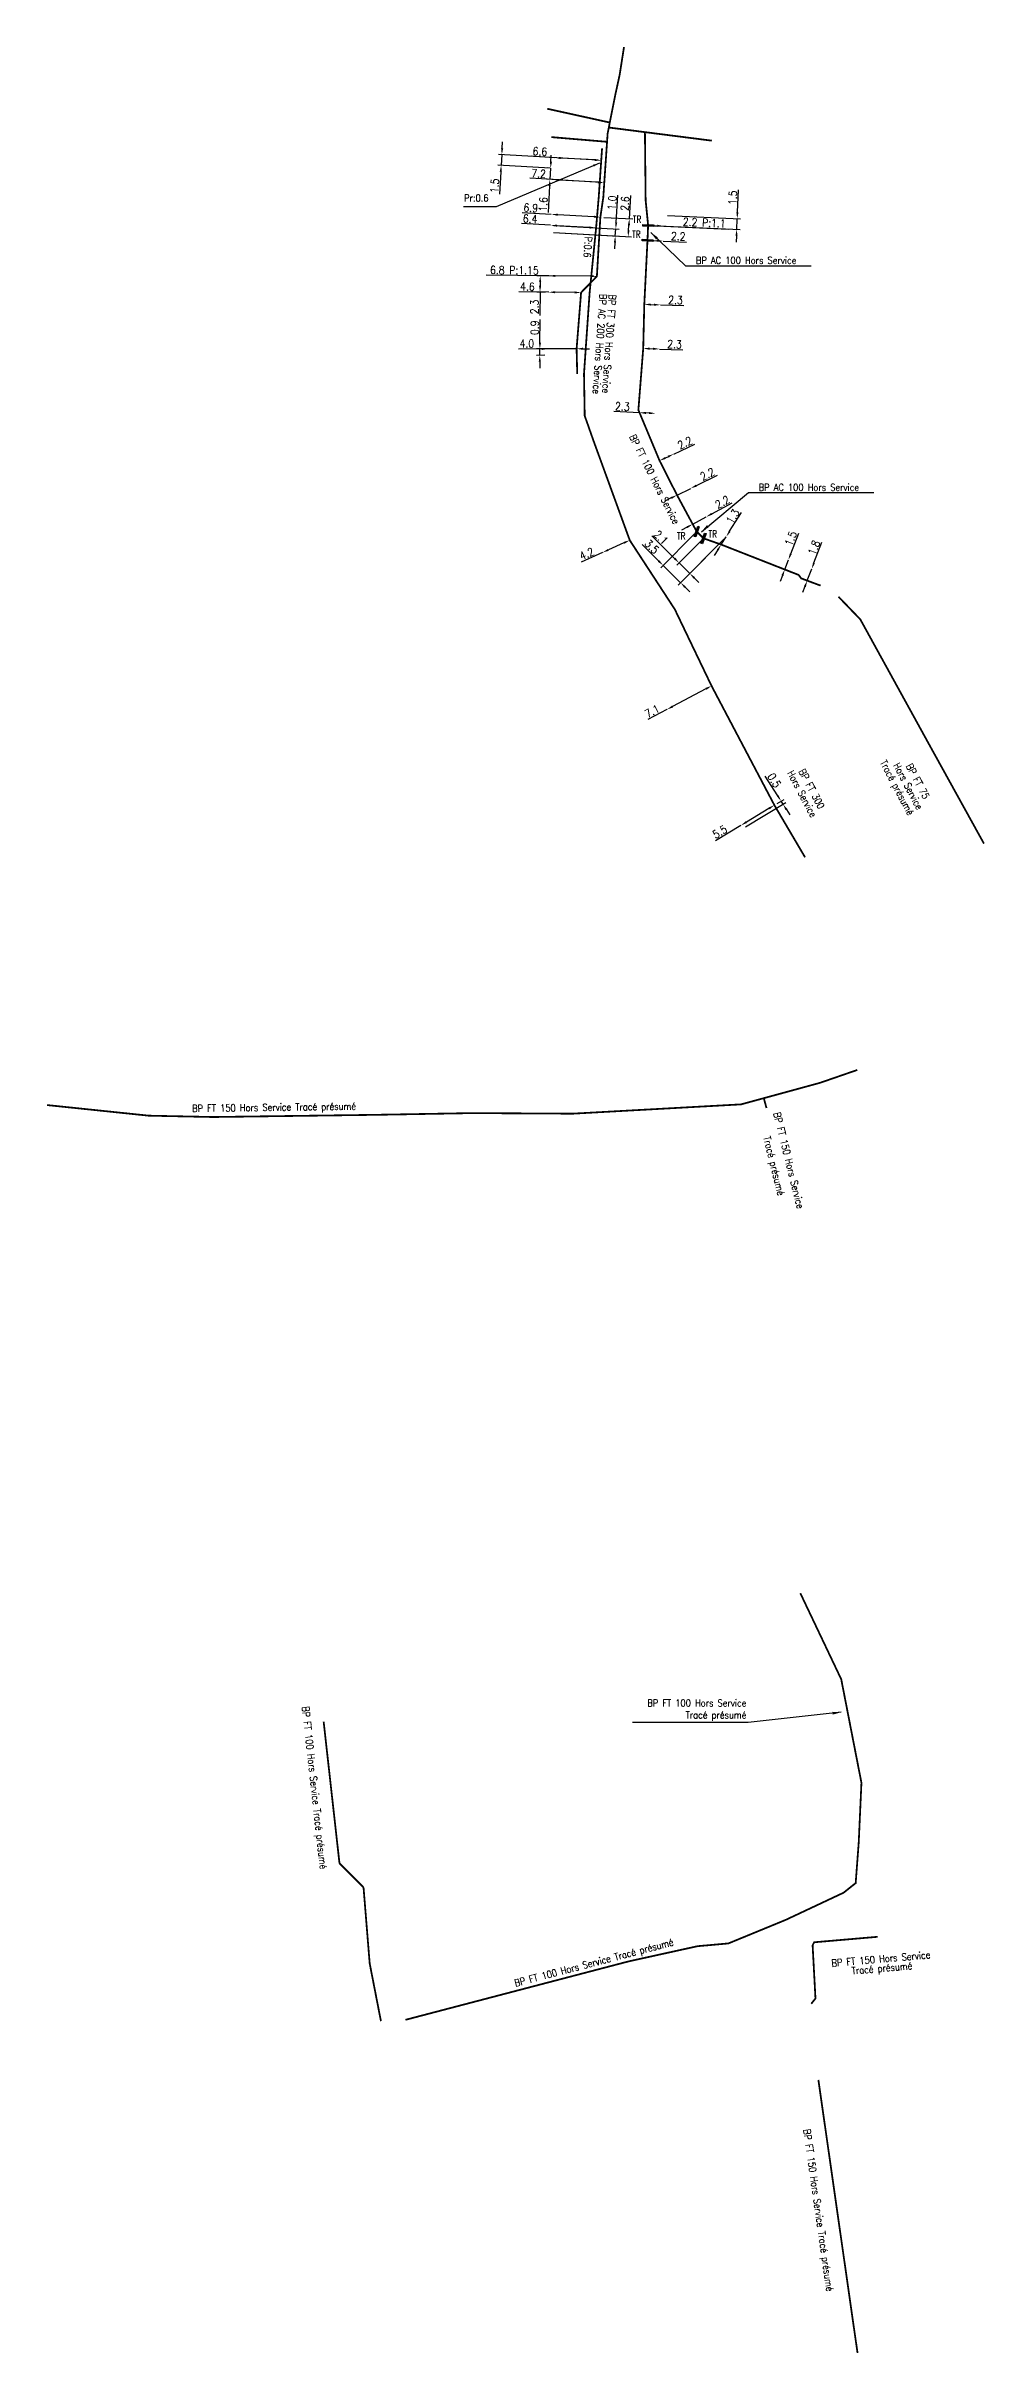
# Model space of a CAD drawing. Header units: millimetres. Extents: x 185000 to 186000, y 128000 to 129005.
# Drawn here: x 185154.4 to 185286.3, y 128035.1 to 128359.6 of the extents above; entities that cross this region are included whole.
import ezdxf
from ezdxf.enums import TextEntityAlignment as Align

# ---------------------------------------------------------------- set-up
doc = ezdxf.new("R2010")
doc.units = ezdxf.units.MM
doc.header["$PDMODE"] = 34
doc.linetypes.add('L_25_FT', pattern=[2000, 1000, 1000])
doc.layers.get('0').update_dxf_attribs({"linetype": 'CONTINUOUS'})
doc.layers.get('DEFPOINTS').update_dxf_attribs({"linetype": 'CONTINUOUS'})
doc.layers.add('L_908', color=5, linetype='CONTINUOUS')
doc.styles.get("Standard").update_dxf_attribs({"font": 'romans.shx', "width": 0.85})
doc.linetypes.add('BP_HS', pattern='A,2,-1,["G",Standard,S=0.85,R=0,X=-0.27,Y=-0.4],-1', length=4)
doc.dimstyles.get("Standard").update_dxf_attribs({"dimtxt": 1.5, "dimasz": 1.2, "dimexe": 0.625, "dimexo": 0.625, "dimgap": 0.25, "dimtad": 1, "dimdec": 1, "dimzin": 0, "dimdsep": 46, "dimtxsty": 'Standard', "dimcen": -0.5, "dimadec": 0, "dimazin": 0, "dimtfac": 1, "dimtdec": 1, "dimtmove": 0, "dimatfit": 3, "dimfxl": 0, "dimtolj": 1, "dimtzin": 0, "dimarcsym": 0})

# ---------------------------------------------------------------- blocks, each defined once
blk = doc.blocks.new('*D31')
at = {"layer": 'DEFPOINTS', "color": 0, "linetype": 'Continuous', "transparency": 16777216}
for p in [(185232.43, 128343.51), (185218.37, 128342.82), (185225.72, 128342.4)]:
    blk.add_point(p, dxfattribs=at)
at = {"layer": 'L_908', "color": 0, "linetype": 'Continuous', "lineweight": -2, "transparency": 16777216}
for p, q in [((185231.96, 128343.54), (185217.99, 128344.34)), ((185218.46, 128344.31), (185218.37, 128342.82)), ((185218.51, 128345.21), (185218.56, 128346.11)), ((185225.25, 128342.42), (185217.91, 128342.84)), ((185218.32, 128341.92), (185218.14, 128338.78))]:
    blk.add_line(p, q, dxfattribs=at)
at = {"layer": 'L_908', "color": 0, "linetype": 'Continuous', "transparency": 16777216}
for points in [[(185218.36, 128345.22), (185218.66, 128345.2), (185218.46, 128344.31)], [(185218.17, 128341.93), (185218.47, 128341.91), (185218.37, 128342.82)]]:
    blk.add_solid(points, dxfattribs=at)
at = {"layer": 'L_908', "color": 0, "linetype": 'Continuous', "transparency": 16777216, "insert": (185217.46, 128339.94), "char_height": 1.125, "attachment_point": 5, "rotation": 86.7248}
blk.add_mtext('\\A1;1.5', dxfattribs=at)
blk = doc.blocks.new('*D32')
at = {"layer": 'DEFPOINTS', "color": 0, "linetype": 'Continuous', "transparency": 16777216}
for p in [(185225.84, 128343.89), (185225.84, 128343.89), (185232.43, 128343.51)]:
    blk.add_point(p, dxfattribs=at)
at = {"layer": 'L_908', "color": 0, "linetype": 'Continuous', "lineweight": -2, "transparency": 16777216}
for p, q in [((185225.84, 128343.89), (185222.61, 128344.08)), ((185225.87, 128344.36), (185225.87, 128344.36)), ((185231.53, 128343.57), (185226.74, 128343.84)), ((185232.46, 128343.98), (185232.46, 128343.98))]:
    blk.add_line(p, q, dxfattribs=at)
at = {"layer": 'L_908', "color": 0, "linetype": 'Continuous', "transparency": 16777216}
for points in [[(185226.75, 128343.99), (185226.73, 128343.69), (185225.84, 128343.89)], [(185231.54, 128343.72), (185231.52, 128343.42), (185232.43, 128343.51)]]:
    blk.add_solid(points, dxfattribs=at)
at = {"layer": 'L_908', "color": 0, "linetype": 'Continuous', "transparency": 16777216, "insert": (185223.82, 128344.76), "char_height": 1.125, "attachment_point": 5, "rotation": 356.7248}
blk.add_mtext('\\A1;6.6', dxfattribs=at)
blk = doc.blocks.new('*D33')
at = {"layer": 'DEFPOINTS', "color": 0, "linetype": 'Continuous', "transparency": 16777216}
for p in [(185225.32, 128342.42), (185225.72, 128342.4), (185232.86, 128340.39)]:
    blk.add_point(p, dxfattribs=at)
at = {"layer": 'L_908', "color": 0, "linetype": 'Continuous', "lineweight": -2, "transparency": 16777216}
for p, q in [((185225.37, 128343.32), (185225.42, 128344.22)), ((185232.39, 128340.41), (185224.76, 128340.85)), ((185225.25, 128342.42), (185224.85, 128342.45)), ((185225.32, 128342.42), (185225.22, 128340.82)), ((185225.17, 128339.93), (185224.96, 128336.17))]:
    blk.add_line(p, q, dxfattribs=at)
at = {"layer": 'L_908', "color": 0, "linetype": 'Continuous', "transparency": 16777216}
for points in [[(185225.02, 128339.93), (185225.32, 128339.92), (185225.22, 128340.82)], [(185225.22, 128343.33), (185225.52, 128343.31), (185225.32, 128342.42)]]:
    blk.add_solid(points, dxfattribs=at)
at = {"layer": 'L_908', "color": 0, "linetype": 'Continuous', "transparency": 16777216, "insert": (185224.27, 128337.33), "char_height": 1.125, "attachment_point": 5, "rotation": 86.7248}
blk.add_mtext('\\A1;1.6', dxfattribs=at)
blk = doc.blocks.new('*D34')
at = {"layer": 'DEFPOINTS', "color": 0, "linetype": 'Continuous', "transparency": 16777216}
for p in [(185225.67, 128340.8), (185225.67, 128340.8), (185232.86, 128340.39)]:
    blk.add_point(p, dxfattribs=at)
at = {"layer": 'L_908', "color": 0, "linetype": 'Continuous', "lineweight": -2, "transparency": 16777216}
for p, q in [((185225.67, 128340.8), (185222.4, 128340.99)), ((185225.7, 128341.27), (185225.7, 128341.27)), ((185231.96, 128340.44), (185226.57, 128340.75)), ((185232.88, 128340.86), (185232.88, 128340.86))]:
    blk.add_line(p, q, dxfattribs=at)
at = {"layer": 'L_908', "color": 0, "linetype": 'Continuous', "transparency": 16777216}
for points in [[(185226.58, 128340.9), (185226.56, 128340.6), (185225.67, 128340.8)], [(185231.97, 128340.59), (185231.95, 128340.29), (185232.86, 128340.39)]]:
    blk.add_solid(points, dxfattribs=at)
at = {"layer": 'L_908', "color": 0, "linetype": 'Continuous', "transparency": 16777216, "insert": (185223.63, 128341.67), "char_height": 1.125, "attachment_point": 5, "rotation": 356.7248}
blk.add_mtext('\\A1;7.2', dxfattribs=at)
blk = doc.blocks.new('*D88')
at = {"layer": 'DEFPOINTS', "color": 0, "linetype": 'Continuous', "transparency": 16777216}
for p in [(185223.8, 128316.1), (185224.96, 128316.11), (185228.97, 128317.02)]:
    blk.add_point(p, dxfattribs=at)
at = {"layer": 'L_908', "color": 0, "linetype": 'Continuous', "lineweight": -2, "transparency": 16777216}
for p, q in [((185223.82, 128317.9), (185223.85, 128321.14)), ((185228.5, 128317.02), (185223.34, 128317)), ((185224.49, 128316.11), (185223.34, 128316.1)), ((185223.8, 128315.2), (185223.79, 128314.3)), ((185223.8, 128316.1), (185223.81, 128317))]:
    blk.add_line(p, q, dxfattribs=at)
at = {"layer": 'L_908', "color": 0, "linetype": 'Continuous', "transparency": 16777216}
for points in [[(185223.67, 128317.9), (185223.97, 128317.9), (185223.81, 128317)], [(185223.65, 128315.2), (185223.95, 128315.2), (185223.8, 128316.1)]]:
    blk.add_solid(points, dxfattribs=at)
at = {"layer": 'L_908', "color": 0, "linetype": 'Continuous', "transparency": 16777216, "insert": (185223.09, 128319.98), "char_height": 1.125, "attachment_point": 5, "rotation": 89.44}
blk.add_mtext('\\A1;0.9', dxfattribs=at)
blk = doc.blocks.new('*D89')
at = {"layer": 'DEFPOINTS', "color": 0, "linetype": 'Continuous', "transparency": 16777216}
for p in [(185224.97, 128317.01), (185224.97, 128317.01), (185228.97, 128317.02)]:
    blk.add_point(p, dxfattribs=at)
at = {"layer": 'L_908', "color": 0, "linetype": 'Continuous', "lineweight": -2, "transparency": 16777216}
for p, q in [((185224.07, 128317), (185220.79, 128316.99)), ((185228.97, 128317.02), (185224.97, 128317.01)), ((185229.87, 128317.03), (185230.77, 128317.03))]:
    blk.add_line(p, q, dxfattribs=at)
at = {"layer": 'L_908', "color": 0, "linetype": 'Continuous', "transparency": 16777216}
for points in [[(185224.07, 128317.15), (185224.07, 128316.85), (185224.97, 128317.01)], [(185229.87, 128317.18), (185229.87, 128316.88), (185228.97, 128317.02)]]:
    blk.add_solid(points, dxfattribs=at)
at = {"layer": 'L_908', "color": 0, "linetype": 'Continuous', "transparency": 16777216, "insert": (185221.98, 128317.75), "char_height": 1.125, "attachment_point": 5, "rotation": 0.236}
blk.add_mtext('\\A1;4.0', dxfattribs=at)
blk = doc.blocks.new('*D90')
at = {"layer": 'DEFPOINTS', "color": 0, "linetype": 'Continuous', "transparency": 16777216}
for p in [(185231.82, 128327.21), (185223.83, 128324.99), (185225.05, 128324.98)]:
    blk.add_point(p, dxfattribs=at)
at = {"layer": 'L_908', "color": 0, "linetype": 'Continuous', "lineweight": -2, "transparency": 16777216}
for p, q in [((185231.35, 128327.22), (185223.39, 128327.29)), ((185224.58, 128324.98), (185223.36, 128324.99)), ((185223.83, 128324.99), (185223.8, 128321.71)), ((185223.85, 128326.39), (185223.84, 128325.89))]:
    blk.add_line(p, q, dxfattribs=at)
at = {"layer": 'L_908', "color": 0, "linetype": 'Continuous', "transparency": 16777216}
for points in [[(185223.7, 128326.39), (185224, 128326.39), (185223.86, 128327.29)], [(185223.69, 128325.89), (185223.99, 128325.89), (185223.83, 128324.99)]]:
    blk.add_solid(points, dxfattribs=at)
at = {"layer": 'L_908', "color": 0, "linetype": 'Continuous', "transparency": 16777216, "insert": (185223.06, 128322.91), "char_height": 1.125, "attachment_point": 5, "rotation": 89.44}
blk.add_mtext('\\A1;2.3', dxfattribs=at)
blk = doc.blocks.new('*D91')
at = {"layer": 'DEFPOINTS', "color": 0, "linetype": 'Continuous', "transparency": 16777216}
for p in [(185225.07, 128327.28), (185225.07, 128327.28), (185231.82, 128327.21)]:
    blk.add_point(p, dxfattribs=at)
at = {"layer": 'L_908', "color": 0, "linetype": 'Continuous', "lineweight": -2, "transparency": 16777216}
for p, q in [((185225.07, 128327.28), (185216.28, 128327.36)), ((185230.92, 128327.22), (185225.97, 128327.27))]:
    blk.add_line(p, q, dxfattribs=at)
at = {"layer": 'L_908', "color": 0, "linetype": 'Continuous', "transparency": 16777216}
for points in [[(185225.97, 128327.42), (185225.97, 128327.12), (185225.07, 128327.28)], [(185230.92, 128327.37), (185230.92, 128327.07), (185231.82, 128327.21)]]:
    blk.add_solid(points, dxfattribs=at)
at = {"layer": 'L_908', "color": 0, "linetype": 'Continuous', "transparency": 16777216, "insert": (185220.23, 128328.07), "char_height": 1.125, "attachment_point": 5, "rotation": 359.44}
blk.add_mtext('\\A1;6.8 P:1.15', dxfattribs=at)
blk = doc.blocks.new('*D92')
at = {"layer": 'DEFPOINTS', "color": 0, "linetype": 'Continuous', "transparency": 16777216}
for p in [(185225.05, 128324.98), (185225.05, 128324.98), (185229.6, 128324.93)]:
    blk.add_point(p, dxfattribs=at)
at = {"layer": 'L_908', "color": 0, "linetype": 'Continuous', "lineweight": -2, "transparency": 16777216}
for p, q in [((185225.05, 128324.98), (185220.87, 128325.02)), ((185228.7, 128324.94), (185225.95, 128324.97))]:
    blk.add_line(p, q, dxfattribs=at)
at = {"layer": 'L_908', "color": 0, "linetype": 'Continuous', "transparency": 16777216}
for points in [[(185225.95, 128325.12), (185225.94, 128324.82), (185225.05, 128324.98)], [(185228.7, 128325.09), (185228.69, 128324.79), (185229.6, 128324.93)]]:
    blk.add_solid(points, dxfattribs=at)
at = {"layer": 'L_908', "color": 0, "linetype": 'Continuous', "transparency": 16777216, "insert": (185222.06, 128325.76), "char_height": 1.125, "attachment_point": 5, "rotation": 359.44}
blk.add_mtext('\\A1;4.6', dxfattribs=at)
blk = doc.blocks.new('*D93')
at = {"layer": 'DEFPOINTS', "color": 0, "linetype": 'Continuous', "transparency": 16777216}
for p in [(185256.76, 128252.86), (185257.97, 128253), (185252.32, 128249.59)]:
    blk.add_point(p, dxfattribs=at)
at = {"layer": 'L_908', "color": 0, "linetype": 'Continuous', "lineweight": -2, "transparency": 16777216}
for p, q in [((185257.22, 128254.19), (185255.48, 128256.96)), ((185252.72, 128249.83), (185258.37, 128253.24)), ((185257.16, 128253.1), (185258.11, 128253.67)), ((185257.97, 128253), (185257.7, 128253.42)), ((185258.45, 128252.24), (185258.93, 128251.48))]:
    blk.add_line(p, q, dxfattribs=at)
at = {"layer": 'L_908', "color": 0, "linetype": 'Continuous', "transparency": 16777216}
for points in [[(185257.35, 128254.27), (185257.1, 128254.11), (185257.7, 128253.42)], [(185258.58, 128252.32), (185258.32, 128252.16), (185257.97, 128253)]]:
    blk.add_solid(points, dxfattribs=at)
at = {"layer": 'L_908', "color": 0, "linetype": 'Continuous', "transparency": 16777216, "insert": (185256.75, 128256.35), "char_height": 1.125, "attachment_point": 5, "rotation": 302.1453}
blk.add_mtext('\\A1;0.5', dxfattribs=at)
blk = doc.blocks.new('*D94')
at = {"layer": 'DEFPOINTS', "color": 0, "linetype": 'Continuous', "transparency": 16777216}
for p in [(185256.76, 128252.86), (185252.05, 128250.01), (185252.05, 128250.01)]:
    blk.add_point(p, dxfattribs=at)
at = {"layer": 'L_908', "color": 0, "linetype": 'Continuous', "lineweight": -2, "transparency": 16777216}
for p, q in [((185252.05, 128250.01), (185248.47, 128247.86)), ((185255.99, 128252.39), (185252.82, 128250.48))]:
    blk.add_line(p, q, dxfattribs=at)
at = {"layer": 'L_908', "color": 0, "linetype": 'Continuous', "transparency": 16777216}
for points in [[(185255.91, 128252.52), (185256.07, 128252.26), (185256.76, 128252.86)], [(185252.74, 128250.61), (185252.9, 128250.35), (185252.05, 128250.01)]]:
    blk.add_solid(points, dxfattribs=at)
at = {"layer": 'L_908', "color": 0, "linetype": 'Continuous', "transparency": 16777216, "insert": (185249.1, 128249.11), "char_height": 1.125, "attachment_point": 5, "rotation": 31.1003}
blk.add_mtext('\\A1;5.5', dxfattribs=at)
blk = doc.blocks.new('*D95')
at = {"layer": 'DEFPOINTS', "color": 0, "linetype": 'Continuous', "transparency": 16777216}
for p in [(185247.93, 128269.63), (185241.66, 128266.31), (185241.66, 128266.31)]:
    blk.add_point(p, dxfattribs=at)
at = {"layer": 'L_908', "color": 0, "linetype": 'Continuous', "lineweight": -2, "transparency": 16777216}
for p, q in [((185247.14, 128269.21), (185242.45, 128266.73)), ((185241.66, 128266.31), (185239, 128264.9))]:
    blk.add_line(p, q, dxfattribs=at)
at = {"layer": 'L_908', "color": 0, "linetype": 'Continuous', "transparency": 16777216}
for points in [[(185247.07, 128269.34), (185247.21, 128269.07), (185247.93, 128269.63)], [(185242.38, 128266.86), (185242.52, 128266.59), (185241.66, 128266.31)]]:
    blk.add_solid(points, dxfattribs=at)
at = {"layer": 'L_908', "color": 0, "linetype": 'Continuous', "transparency": 16777216, "insert": (185239.58, 128266.06), "char_height": 1.125, "attachment_point": 5, "rotation": 27.8861}
blk.add_mtext('\\A1;7.1', dxfattribs=at)
blk = doc.blocks.new('*D96')
at = {"layer": 'DEFPOINTS', "color": 0, "linetype": 'Continuous', "transparency": 16777216}
for p in [(185225.32, 128334.38), (185225.26, 128333.39), (185234.4, 128332.87)]:
    blk.add_point(p, dxfattribs=at)
at = {"layer": 'L_908', "color": 0, "linetype": 'Continuous', "lineweight": -2, "transparency": 16777216}
for p, q in [((185234.53, 128334.76), (185234.78, 128338.62)), ((185225.79, 128334.36), (185234.94, 128333.84)), ((185234.4, 128332.87), (185234.47, 128333.87)), ((185225.73, 128333.36), (185234.87, 128332.84)), ((185234.35, 128331.97), (185234.29, 128331.07))]:
    blk.add_line(p, q, dxfattribs=at)
at = {"layer": 'L_908', "color": 0, "linetype": 'Continuous', "transparency": 16777216}
for points in [[(185234.38, 128334.77), (185234.68, 128334.75), (185234.47, 128333.87)], [(185234.2, 128331.98), (185234.5, 128331.96), (185234.4, 128332.87)]]:
    blk.add_solid(points, dxfattribs=at)
at = {"layer": 'L_908', "color": 0, "linetype": 'Continuous', "transparency": 16777216, "insert": (185233.96, 128337.55), "char_height": 1.125, "attachment_point": 5, "rotation": 86.2745}
blk.add_mtext('\\A1;1.0', dxfattribs=at)
blk = doc.blocks.new('*D97')
at = {"layer": 'DEFPOINTS', "color": 0, "linetype": 'Continuous', "transparency": 16777216}
for p in [(185225.32, 128334.38), (185225.32, 128334.38), (185231.71, 128334.02)]:
    blk.add_point(p, dxfattribs=at)
at = {"layer": 'L_908', "color": 0, "linetype": 'Continuous', "lineweight": -2, "transparency": 16777216}
for p, q in [((185225.32, 128334.38), (185221.21, 128334.62)), ((185230.81, 128334.07), (185226.22, 128334.33))]:
    blk.add_line(p, q, dxfattribs=at)
at = {"layer": 'L_908', "color": 0, "linetype": 'Continuous', "transparency": 16777216}
for points in [[(185226.23, 128334.48), (185226.21, 128334.18), (185225.32, 128334.38)], [(185230.82, 128334.22), (185230.81, 128333.92), (185231.71, 128334.02)]]:
    blk.add_solid(points, dxfattribs=at)
at = {"layer": 'L_908', "color": 0, "linetype": 'Continuous', "transparency": 16777216, "insert": (185222.44, 128335.3), "char_height": 1.125, "attachment_point": 5, "rotation": 356.7599}
blk.add_mtext('\\A1;6.4', dxfattribs=at)
blk = doc.blocks.new('*D98')
at = {"layer": 'DEFPOINTS', "color": 0, "linetype": 'Continuous', "transparency": 16777216}
for p in [(185232.31, 128335.53), (185225.26, 128333.39), (185236.21, 128332.77)]:
    blk.add_point(p, dxfattribs=at)
at = {"layer": 'L_908', "color": 0, "linetype": 'Continuous', "lineweight": -2, "transparency": 16777216}
for p, q in [((185236.38, 128335.3), (185236.59, 128338.57)), ((185232.78, 128335.5), (185236.85, 128335.27)), ((185236.27, 128333.66), (185236.32, 128334.4)), ((185225.73, 128333.36), (185236.68, 128332.74))]:
    blk.add_line(p, q, dxfattribs=at)
at = {"layer": 'L_908', "color": 0, "linetype": 'Continuous', "transparency": 16777216}
for points in [[(185236.12, 128333.67), (185236.42, 128333.65), (185236.21, 128332.77)], [(185236.17, 128334.41), (185236.47, 128334.39), (185236.38, 128335.3)]]:
    blk.add_solid(points, dxfattribs=at)
at = {"layer": 'L_908', "color": 0, "linetype": 'Continuous', "transparency": 16777216, "insert": (185235.77, 128337.43), "char_height": 1.125, "attachment_point": 5, "rotation": 86.2745}
blk.add_mtext('\\A1;2.6', dxfattribs=at)
blk = doc.blocks.new('*D99')
at = {"layer": 'DEFPOINTS', "color": 0, "linetype": 'Continuous', "transparency": 16777216}
for p in [(185232.61, 128288.38), (185232.61, 128288.38), (185236.44, 128290.1)]:
    blk.add_point(p, dxfattribs=at)
at = {"layer": 'L_908', "color": 0, "linetype": 'Continuous', "lineweight": -2, "transparency": 16777216}
for p, q in [((185232.61, 128288.38), (185229.62, 128287.04)), ((185235.62, 128289.73), (185233.43, 128288.75))]:
    blk.add_line(p, q, dxfattribs=at)
at = {"layer": 'L_908', "color": 0, "linetype": 'Continuous', "transparency": 16777216}
for points in [[(185233.37, 128288.89), (185233.49, 128288.61), (185232.61, 128288.38)], [(185235.56, 128289.87), (185235.68, 128289.6), (185236.44, 128290.1)]]:
    blk.add_solid(points, dxfattribs=at)
at = {"layer": 'L_908', "color": 0, "linetype": 'Continuous', "transparency": 16777216, "insert": (185230.39, 128288.21), "char_height": 1.125, "attachment_point": 5, "rotation": 24.1505}
blk.add_mtext('\\A1;4.2', dxfattribs=at)
blk = doc.blocks.new('*D100')
at = {"layer": 'DEFPOINTS', "color": 0, "linetype": 'Continuous', "transparency": 16777216}
for p in [(185239.02, 128334.36), (185241.28, 128335.76), (185251.53, 128335.31)]:
    blk.add_point(p, dxfattribs=at)
at = {"layer": 'L_908', "color": 0, "linetype": 'Continuous', "lineweight": -2, "transparency": 16777216}
for p, q in [((185251.57, 128336.21), (185251.7, 128339.35)), ((185239.49, 128334.34), (185251.94, 128333.79)), ((185241.75, 128335.74), (185252, 128335.29)), ((185251.47, 128333.81), (185251.53, 128335.31)), ((185251.43, 128332.91), (185251.39, 128332.01))]:
    blk.add_line(p, q, dxfattribs=at)
at = {"layer": 'L_908', "color": 0, "linetype": 'Continuous', "transparency": 16777216}
for points in [[(185251.28, 128332.92), (185251.58, 128332.9), (185251.47, 128333.81)], [(185251.42, 128336.21), (185251.72, 128336.2), (185251.53, 128335.31)]]:
    blk.add_solid(points, dxfattribs=at)
at = {"layer": 'L_908', "color": 0, "linetype": 'Continuous', "transparency": 16777216, "insert": (185250.91, 128338.26), "char_height": 1.125, "attachment_point": 5, "rotation": 87.5655}
blk.add_mtext('\\A1;1.5', dxfattribs=at)
blk = doc.blocks.new('*D101')
at = {"layer": 'DEFPOINTS', "color": 0, "linetype": 'Continuous', "transparency": 16777216}
for p in [(185239.02, 128334.36), (185241.22, 128334.27), (185241.22, 128334.27)]:
    blk.add_point(p, dxfattribs=at)
at = {"layer": 'L_908', "color": 0, "linetype": 'Continuous', "lineweight": -2, "transparency": 16777216}
for p, q in [((185239.92, 128334.32), (185240.32, 128334.31)), ((185241.22, 128334.27), (185250.25, 128333.86))]:
    blk.add_line(p, q, dxfattribs=at)
at = {"layer": 'L_908', "color": 0, "linetype": 'Continuous', "transparency": 16777216}
for points in [[(185239.93, 128334.47), (185239.91, 128334.17), (185239.02, 128334.36)], [(185240.33, 128334.46), (185240.31, 128334.16), (185241.22, 128334.27)]]:
    blk.add_solid(points, dxfattribs=at)
at = {"layer": 'L_908', "color": 0, "linetype": 'Continuous', "transparency": 16777216, "insert": (185246.91, 128334.76), "char_height": 1.125, "attachment_point": 5, "rotation": 357.4488}
blk.add_mtext('\\A1;2.2 P:1.1', dxfattribs=at)
blk = doc.blocks.new('*D102')
at = {"layer": 'DEFPOINTS', "color": 0, "linetype": 'Continuous', "transparency": 16777216}
for p in [(185238.48, 128323.27), (185240.76, 128323.19), (185240.76, 128323.19)]:
    blk.add_point(p, dxfattribs=at)
at = {"layer": 'L_908', "color": 0, "linetype": 'Continuous', "lineweight": -2, "transparency": 16777216}
for p, q in [((185239.38, 128323.24), (185239.86, 128323.22)), ((185240.76, 128323.19), (185244.04, 128323.09))]:
    blk.add_line(p, q, dxfattribs=at)
at = {"layer": 'L_908', "color": 0, "linetype": 'Continuous', "transparency": 16777216}
for points in [[(185239.39, 128323.39), (185239.38, 128323.09), (185238.48, 128323.27)], [(185239.86, 128323.37), (185239.86, 128323.07), (185240.76, 128323.19)]]:
    blk.add_solid(points, dxfattribs=at)
at = {"layer": 'L_908', "color": 0, "linetype": 'Continuous', "transparency": 16777216, "insert": (185242.87, 128323.87), "char_height": 1.125, "attachment_point": 5, "rotation": 358.1611}
blk.add_mtext('\\A1;2.3', dxfattribs=at)
blk = doc.blocks.new('*D103')
at = {"layer": 'DEFPOINTS', "color": 0, "linetype": 'Continuous', "transparency": 16777216}
for p in [(185238.33, 128317.07), (185240.61, 128316.99), (185240.61, 128316.99)]:
    blk.add_point(p, dxfattribs=at)
at = {"layer": 'L_908', "color": 0, "linetype": 'Continuous', "lineweight": -2, "transparency": 16777216}
for p, q in [((185239.23, 128317.04), (185239.71, 128317.02)), ((185240.61, 128316.99), (185243.89, 128316.87))]:
    blk.add_line(p, q, dxfattribs=at)
at = {"layer": 'L_908', "color": 0, "linetype": 'Continuous', "transparency": 16777216}
for points in [[(185239.24, 128317.19), (185239.23, 128316.89), (185238.33, 128317.07)], [(185239.72, 128317.17), (185239.71, 128316.87), (185240.61, 128316.99)]]:
    blk.add_solid(points, dxfattribs=at)
at = {"layer": 'L_908', "color": 0, "linetype": 'Continuous', "transparency": 16777216, "insert": (185242.73, 128317.66), "char_height": 1.125, "attachment_point": 5, "rotation": 357.9597}
blk.add_mtext('\\A1;2.3', dxfattribs=at)
blk = doc.blocks.new('*D104')
at = {"layer": 'DEFPOINTS', "color": 0, "linetype": 'Continuous', "transparency": 16777216}
for p in [(185240.63, 128301.29), (185242.62, 128302.23), (185242.62, 128302.23)]:
    blk.add_point(p, dxfattribs=at)
at = {"layer": 'L_908', "color": 0, "linetype": 'Continuous', "lineweight": -2, "transparency": 16777216}
for p, q in [((185241.44, 128301.68), (185241.8, 128301.85)), ((185242.62, 128302.23), (185245.58, 128303.63))]:
    blk.add_line(p, q, dxfattribs=at)
at = {"layer": 'L_908', "color": 0, "linetype": 'Continuous', "transparency": 16777216}
for points in [[(185241.38, 128301.81), (185241.51, 128301.54), (185240.63, 128301.29)], [(185241.74, 128301.98), (185241.87, 128301.71), (185242.62, 128302.23)]]:
    blk.add_solid(points, dxfattribs=at)
at = {"layer": 'L_908', "color": 0, "linetype": 'Continuous', "transparency": 16777216, "insert": (185244.19, 128303.8), "char_height": 1.125, "attachment_point": 5, "rotation": 25.2476}
blk.add_mtext('\\A1;2.2', dxfattribs=at)
blk = doc.blocks.new('*D105')
at = {"layer": 'DEFPOINTS', "color": 0, "linetype": 'Continuous', "transparency": 16777216}
for p in [(185243.08, 128296.45), (185245, 128297.4), (185245, 128297.4)]:
    blk.add_point(p, dxfattribs=at)
at = {"layer": 'L_908', "color": 0, "linetype": 'Continuous', "lineweight": -2, "transparency": 16777216}
for p, q in [((185245.81, 128297.8), (185248.75, 128299.25)), ((185242.27, 128296.05), (185241.46, 128295.65)), ((185243.08, 128296.45), (185245, 128297.4))]:
    blk.add_line(p, q, dxfattribs=at)
at = {"layer": 'L_908', "color": 0, "linetype": 'Continuous', "transparency": 16777216}
for points in [[(185242.2, 128296.18), (185242.34, 128295.91), (185243.08, 128296.45)], [(185245.74, 128297.93), (185245.88, 128297.66), (185245, 128297.4)]]:
    blk.add_solid(points, dxfattribs=at)
at = {"layer": 'L_908', "color": 0, "linetype": 'Continuous', "transparency": 16777216, "insert": (185247.35, 128299.4), "char_height": 1.125, "attachment_point": 5, "rotation": 26.2999}
blk.add_mtext('\\A1;2.2', dxfattribs=at)
blk = doc.blocks.new('*D106')
at = {"layer": 'DEFPOINTS', "color": 0, "linetype": 'Continuous', "transparency": 16777216}
for p in [(185245.28, 128292.37), (185247.17, 128293.39), (185247.17, 128293.39)]:
    blk.add_point(p, dxfattribs=at)
at = {"layer": 'L_908', "color": 0, "linetype": 'Continuous', "lineweight": -2, "transparency": 16777216}
for p, q in [((185247.97, 128293.82), (185250.85, 128295.38)), ((185244.49, 128291.94), (185243.7, 128291.51)), ((185245.28, 128292.37), (185247.17, 128293.39))]:
    blk.add_line(p, q, dxfattribs=at)
at = {"layer": 'L_908', "color": 0, "linetype": 'Continuous', "transparency": 16777216}
for points in [[(185244.42, 128292.07), (185244.56, 128291.81), (185245.28, 128292.37)], [(185247.89, 128293.95), (185248.04, 128293.69), (185247.17, 128293.39)]]:
    blk.add_solid(points, dxfattribs=at)
at = {"layer": 'L_908', "color": 0, "linetype": 'Continuous', "transparency": 16777216, "insert": (185249.45, 128295.47), "char_height": 1.125, "attachment_point": 5, "rotation": 28.416}
blk.add_mtext('\\A1;2.2', dxfattribs=at)
blk = doc.blocks.new('*D107')
at = {"layer": 'DEFPOINTS', "color": 0, "linetype": 'Continuous', "transparency": 16777216}
for p in [(185246.81, 128290.37), (185249.99, 128290.6), (185244.87, 128285.44)]:
    blk.add_point(p, dxfattribs=at)
at = {"layer": 'L_908', "color": 0, "linetype": 'Continuous', "lineweight": -2, "transparency": 16777216}
for p, q in [((185242.74, 128287.55), (185239.55, 128290.71)), ((185246.48, 128290.04), (185243.05, 128286.58)), ((185249.66, 128290.27), (185244.54, 128285.1)), ((185244.87, 128285.44), (185243.38, 128286.92)), ((185245.51, 128284.8), (185246.14, 128284.17))]:
    blk.add_line(p, q, dxfattribs=at)
at = {"layer": 'L_908', "color": 0, "linetype": 'Continuous', "transparency": 16777216}
for points in [[(185242.84, 128287.66), (185242.63, 128287.44), (185243.38, 128286.92)], [(185245.61, 128284.91), (185245.4, 128284.7), (185244.87, 128285.44)]]:
    blk.add_solid(points, dxfattribs=at)
at = {"layer": 'L_908', "color": 0, "linetype": 'Continuous', "transparency": 16777216, "insert": (185240.82, 128290.5), "char_height": 1.125, "attachment_point": 5, "rotation": 315.2307}
blk.add_mtext('\\A1;2.1', dxfattribs=at)
blk = doc.blocks.new('*D108')
at = {"layer": 'DEFPOINTS', "color": 0, "linetype": 'Continuous', "transparency": 16777216}
for p in [(185245.85, 128291.32), (185249.99, 128290.6), (185243.58, 128284.14)]:
    blk.add_point(p, dxfattribs=at)
at = {"layer": 'L_908', "color": 0, "linetype": 'Continuous', "lineweight": -2, "transparency": 16777216}
for p, q in [((185240.49, 128287.2), (185238.16, 128289.51)), ((185245.52, 128290.99), (185240.8, 128286.23)), ((185249.66, 128290.27), (185243.25, 128283.8)), ((185243.58, 128284.14), (185241.13, 128286.57)), ((185244.22, 128283.5), (185244.86, 128282.87))]:
    blk.add_line(p, q, dxfattribs=at)
at = {"layer": 'L_908', "color": 0, "linetype": 'Continuous', "transparency": 16777216}
for points in [[(185240.59, 128287.31), (185240.38, 128287.09), (185241.13, 128286.57)], [(185244.32, 128283.61), (185244.11, 128283.4), (185243.58, 128284.14)]]:
    blk.add_solid(points, dxfattribs=at)
at = {"layer": 'L_908', "color": 0, "linetype": 'Continuous', "transparency": 16777216, "insert": (185239.53, 128289.2), "char_height": 1.125, "attachment_point": 5, "rotation": 315.2307}
blk.add_mtext('\\A1;3.5', dxfattribs=at)
blk = doc.blocks.new('*D109')
at = {"layer": 'DEFPOINTS', "color": 0, "linetype": 'Continuous', "transparency": 16777216}
for p in [(185249.28, 128289.5), (185249.99, 128290.6), (185249.99, 128290.6)]:
    blk.add_point(p, dxfattribs=at)
at = {"layer": 'L_908', "color": 0, "linetype": 'Continuous', "lineweight": -2, "transparency": 16777216}
for p, q in [((185250.47, 128291.36), (185252.16, 128294.01)), ((185248.8, 128288.74), (185248.31, 128287.98)), ((185249.28, 128289.5), (185249.99, 128290.6))]:
    blk.add_line(p, q, dxfattribs=at)
at = {"layer": 'L_908', "color": 0, "linetype": 'Continuous', "transparency": 16777216}
for points in [[(185248.67, 128288.82), (185248.92, 128288.66), (185249.28, 128289.5)], [(185250.35, 128291.44), (185250.6, 128291.28), (185249.99, 128290.6)]]:
    blk.add_solid(points, dxfattribs=at)
at = {"layer": 'L_908', "color": 0, "linetype": 'Continuous', "transparency": 16777216, "insert": (185250.93, 128293.46), "char_height": 1.125, "attachment_point": 5, "rotation": 57.4181}
blk.add_mtext('\\A1;1.3', dxfattribs=at)
blk = doc.blocks.new('*D110')
at = {"layer": 'DEFPOINTS', "color": 0, "linetype": 'Continuous', "transparency": 16777216}
for p in [(185258.22, 128285.99), (185258.73, 128287.35), (185258.73, 128287.35)]:
    blk.add_point(p, dxfattribs=at)
at = {"layer": 'L_908', "color": 0, "linetype": 'Continuous', "lineweight": -2, "transparency": 16777216}
for p, q in [((185259.05, 128288.19), (185260.17, 128291.12)), ((185257.89, 128285.15), (185257.57, 128284.31)), ((185258.22, 128285.99), (185258.73, 128287.35))]:
    blk.add_line(p, q, dxfattribs=at)
at = {"layer": 'L_908', "color": 0, "linetype": 'Continuous', "transparency": 16777216}
for points in [[(185258.91, 128288.24), (185259.19, 128288.14), (185258.73, 128287.35)], [(185257.75, 128285.21), (185258.03, 128285.1), (185258.22, 128285.99)]]:
    blk.add_solid(points, dxfattribs=at)
at = {"layer": 'L_908', "color": 0, "linetype": 'Continuous', "transparency": 16777216, "insert": (185259.07, 128290.34), "char_height": 1.125, "attachment_point": 5, "rotation": 69.0966}
blk.add_mtext('\\A1;1.5', dxfattribs=at)
blk = doc.blocks.new('*D111')
at = {"layer": 'DEFPOINTS', "color": 0, "linetype": 'Continuous', "transparency": 16777216}
for p in [(185262, 128286.07), (185262, 128286.07), (185261.37, 128284.43)]:
    blk.add_point(p, dxfattribs=at)
at = {"layer": 'L_908', "color": 0, "linetype": 'Continuous', "lineweight": -2, "transparency": 16777216}
for p, q in [((185262.32, 128286.91), (185263.44, 128289.84)), ((185261.37, 128284.43), (185262, 128286.07)), ((185261.05, 128283.59), (185260.72, 128282.75))]:
    blk.add_line(p, q, dxfattribs=at)
at = {"layer": 'L_908', "color": 0, "linetype": 'Continuous', "transparency": 16777216}
for points in [[(185262.18, 128286.96), (185262.46, 128286.86), (185262, 128286.07)], [(185260.91, 128283.65), (185261.19, 128283.54), (185261.37, 128284.43)]]:
    blk.add_solid(points, dxfattribs=at)
at = {"layer": 'L_908', "color": 0, "linetype": 'Continuous', "transparency": 16777216, "insert": (185262.34, 128289.06), "char_height": 1.125, "attachment_point": 5, "rotation": 69.0159}
blk.add_mtext('\\A1;1.8', dxfattribs=at)
blk = doc.blocks.new('L_340_19')
at = {"linetype": 'Continuous'}
blk.add_hatch(color=0, dxfattribs=at).paths.add_polyline_path([(0.12, 0.75), (-0.12, 0.75), (-0.12, -0.75), (0.12, -0.75)])
at = {"color": 0, "linetype": 'Continuous'}
blk.add_lwpolyline([(-0.12, 0.75), (0.12, 0.75), (0.12, -0.75), (-0.12, -0.75)], close=True, dxfattribs=at)
at = {"color": 0, "linetype": 'Continuous', "width": 0.75}
for tag, height, flags, p in [('TR', 1, 8, (0, 1.98)), ('DEF_LEG', 1.2, 3, (0, -5)), ('DEF_COUP', 1.2, 3, (0, -7.5)), ('DEF_TYPE', 1.2, 3, (0, -10))]:
    blk.add_attdef(tag, text='', height=height, dxfattribs=dict(at, flags=flags)).set_placement(p, align=Align.MIDDLE)
blk = doc.blocks.new('*D113')
at = {"layer": 'DEFPOINTS', "color": 0, "linetype": 'Continuous', "transparency": 16777216}
for p in [(185225.42, 128335.92), (185225.42, 128335.92), (185232.31, 128335.53)]:
    blk.add_point(p, dxfattribs=at)
at = {"layer": 'L_908', "color": 0, "linetype": 'Continuous', "lineweight": -2, "transparency": 16777216}
for p, q in [((185225.42, 128335.92), (185221.34, 128336.15)), ((185231.41, 128335.58), (185226.32, 128335.87))]:
    blk.add_line(p, q, dxfattribs=at)
at = {"layer": 'L_908', "color": 0, "linetype": 'Continuous', "transparency": 16777216}
for points in [[(185226.33, 128336.02), (185226.31, 128335.72), (185225.42, 128335.92)], [(185231.42, 128335.73), (185231.4, 128335.43), (185232.31, 128335.53)]]:
    blk.add_solid(points, dxfattribs=at)
at = {"layer": 'L_908', "color": 0, "linetype": 'Continuous', "transparency": 16777216, "insert": (185222.53, 128336.84), "char_height": 1.125, "attachment_point": 5, "rotation": 356.7599}
blk.add_mtext('\\A1;6.9', dxfattribs=at)
blk = doc.blocks.new('*D114')
at = {"layer": 'DEFPOINTS', "color": 0, "linetype": 'Continuous', "transparency": 16777216}
for p in [(185238.93, 128332.27), (185238.93, 128332.27), (185241.13, 128332.17)]:
    blk.add_point(p, dxfattribs=at)
at = {"layer": 'L_908', "color": 0, "linetype": 'Continuous', "lineweight": -2, "transparency": 16777216}
for p, q in [((185239.83, 128332.23), (185240.23, 128332.21)), ((185241.13, 128332.17), (185244.41, 128332.03))]:
    blk.add_line(p, q, dxfattribs=at)
at = {"layer": 'L_908', "color": 0, "linetype": 'Continuous', "transparency": 16777216}
for points in [[(185239.84, 128332.38), (185239.83, 128332.08), (185238.93, 128332.27)], [(185240.24, 128332.36), (185240.23, 128332.06), (185241.13, 128332.17)]]:
    blk.add_solid(points, dxfattribs=at)
at = {"layer": 'L_908', "color": 0, "linetype": 'Continuous', "transparency": 16777216, "insert": (185243.25, 128332.83), "char_height": 1.125, "attachment_point": 5, "rotation": 357.5655}
blk.add_mtext('\\A1;2.2', dxfattribs=at)
blk = doc.blocks.new('*D115')
at = {"layer": 'DEFPOINTS', "color": 0, "linetype": 'Continuous', "transparency": 16777216}
for p in [(185237.81, 128308.04), (185240.06, 128307.94), (185240.06, 128307.94)]:
    blk.add_point(p, dxfattribs=at)
at = {"layer": 'L_908', "color": 0, "linetype": 'Continuous', "lineweight": -2, "transparency": 16777216}
for p, q in [((185237.81, 128308.04), (185234.18, 128308.22)), ((185239.16, 128307.98), (185238.71, 128308))]:
    blk.add_line(p, q, dxfattribs=at)
at = {"layer": 'L_908', "color": 0, "linetype": 'Continuous', "transparency": 16777216}
for points in [[(185238.71, 128308.15), (185238.7, 128307.85), (185237.81, 128308.04)], [(185239.16, 128308.13), (185239.15, 128307.83), (185240.06, 128307.94)]]:
    blk.add_solid(points, dxfattribs=at)
at = {"layer": 'L_908', "color": 0, "linetype": 'Continuous', "transparency": 16777216, "insert": (185235.4, 128308.91), "char_height": 1.125, "attachment_point": 5, "rotation": 357.2872}
blk.add_mtext('\\A1;2.3', dxfattribs=at)

msp = doc.modelspace()

# ---------------------------------------------------------------- linework, layer by layer
at = {"layer": 'L_908', "linetype": 'BP_HS', "const_width": 0.25}
for points in [[(185229.06, 128313.47), (185228.97, 128317.02), (185229.6, 128324.93), (185231.82, 128327.21), (185232.31, 128335.53), (185232.72, 128338.31), (185232.86, 128340.39), (185233.25, 128346.12), (185233.33, 128347.29), (185233.5, 128348.13), (185233.63, 128348.83), (185234.46, 128352.97), (185235.02, 128355.54), (185235.63, 128359.44)], [(185233.63, 128348.83), (185224.84, 128350.77)], [(185225.42, 128346.78), (185233.25, 128346.12)], [(185233.5, 128348.13), (185238.57, 128347.48), (185247.97, 128346.28)], [(185238.57, 128347.48), (185238.67, 128337.9), (185239.02, 128334.36)], [(185232.55, 128345.19), (185232.43, 128343.51), (185232.08, 128338.35), (185231.71, 128334.02), (185230.8, 128324.92), (185230.01, 128313.5), (185230.11, 128307.59), (185230.11, 128307.59), (185230.47, 128306.58), (185231.32, 128304.16), (185236.44, 128290.1), (185242.77, 128280.39), (185247.93, 128269.63), (185256.76, 128252.86), (185261.07, 128245.53)], [(185239.02, 128334.36), (185238.93, 128332.27)], [(185238.93, 128332.27), (185238.48, 128323.27), (185238.33, 128317.07), (185238.33, 128317.07), (185237.65, 128308.42), (185237.81, 128308.04), (185237.81, 128308.04), (185240.63, 128301.29), (185243.08, 128296.45), (185245.28, 128292.37), (185245.85, 128291.32)], [(185154.57, 128210.7), (185168.85, 128209.21), (185177.91, 128209.02), (185200.81, 128209.33), (185214.3, 128209.57), (185228.41, 128209.49), (185252.09, 128210.8), (185255.27, 128211.67), (185263.18, 128213.83), (185268.41, 128215.64)], [(185271.26, 128093.77), (185262.34, 128093), (185262.13, 128092.58), (185262.53, 128085.1), (185261.94, 128084.36)]]:
    msp.add_lwpolyline(points, dxfattribs=at)
at = {"layer": 'L_908', "linetype": 'BP_HS', "const_width": 0.25, "flags": 128}
for points in [[(185245.85, 128291.32), (185246.81, 128290.37)], [(185246.81, 128290.37), (185249.28, 128289.5), (185258.22, 128285.99), (185260.17, 128285.23), (185260.52, 128284.75), (185261.37, 128284.43), (185263.25, 128283.73)], [(185286.2, 128247.46), (185278.83, 128260.8), (185268.83, 128278.98), (185265.76, 128282.17)], [(185255.65, 128210.28), (185255.27, 128211.67)], [(185260.4, 128142.08), (185266.15, 128129.98), (185268.99, 128115.42), (185268.61, 128107.06), (185268.18, 128101.32), (185266.48, 128099.97), (185266.48, 128099.97), (185258.35, 128096.15), (185250.3, 128092.84), (185245.96, 128092.45), (185236.3, 128090.32), (185204.93, 128082.1)], [(185262.94, 128073.66), (185267.65, 128040.77), (185268.44, 128035.27)]]:
    msp.add_lwpolyline(points, dxfattribs=at)
at = {"layer": 'L_908', "linetype": 'BP_HS', "const_width": 0.25}
msp.add_lwpolyline([(185201.48, 128081.91), (185199.9, 128090.02), (185199.05, 128100.53, 0.208854), (185198.86, 128100.89), (185195.71, 128104.04), (185195.71, 128104.04, -0.114317), (185195.64, 128104.25), (185193.43, 128124.01)], format="xyb", dxfattribs=at)

# ---------------------------------------------------------------- block references
at = {"layer": 'L_908'}
ref = msp.add_blockref('L_340_19', (185239.02, 128334.36), dxfattribs=dict(at, rotation=267.2073950708223))
ref.add_attrib('TR', 'TR', dxfattribs={"layer": '0', "color": 0, "linetype": 'Continuous', "height": 1, "width": 0.75}).set_placement((185237.46, 128335.21), align=Align.MIDDLE)
ref = msp.add_blockref('L_340_19', (185238.93, 128332.27), dxfattribs=dict(at, rotation=267.2073950708223))
ref.add_attrib('TR', 'TR', dxfattribs={"layer": '0', "color": 0, "linetype": 'Continuous', "height": 1, "width": 0.75}).set_placement((185237.37, 128333.11), align=Align.MIDDLE)
ref = msp.add_blockref('L_340_19', (185245.85, 128291.32), dxfattribs=dict(at, rotation=340.4864218771118))
ref.add_attrib('TR', 'TR', dxfattribs={"layer": '0', "color": 0, "linetype": 'Continuous', "height": 1, "width": 0.75}).set_placement((185243.66, 128290.71), align=Align.MIDDLE)
ref = msp.add_blockref('L_340_19', (185246.81, 128290.37), dxfattribs=dict(at, rotation=340.4864218771118))
ref.add_attrib('TR', 'TR', dxfattribs={"layer": '0', "color": 0, "linetype": 'Continuous', "height": 1, "width": 0.75}).set_placement((185248.09, 128290.99), align=Align.MIDDLE)

# ---------------------------------------------------------------- texts
at = {"layer": 'L_908', "linetype": 'L_25_FT', "width": 0.85}
for s, rotation, p in [('P:0.6', 266.0549, (185230.55, 128331.33)), ('BP AC 200 Hors Service', 266.0549, (185232.25, 128317.69)), ('BP FT 300 Hors Service', 266.0549, (185233.57, 128317.72)), ('BP FT 100 Hors Service', 296.8238, (185239.93, 128298.7)), ('Tracé présumé', 297.7566, (185273.85, 128255.25)), ('Hors Service', 297.7566, (185260.67, 128254.47)), ('BP FT 300', 297.7566, (185262, 128255.16)), ('Hors Service', 297.7566, (185275.58, 128255.54)), ('BP FT 75', 297.7566, (185276.91, 128256.23)), ('BP FT 150 Hors Service Tracé présumé', 0.7891, (185186.47, 128210.25)), ('BP FT 150 Hors Service', 283.9392, (185258.8, 128202.93)), ('Tracé présumé', 283.9392, (185256.55, 128202.12)), ('BP FT 100 Hors Service Tracé présumé', 276.3682, (185192.01, 128114.72)), ('BP FT 100 Hors Service Tracé présumé', 14.6926, (185231.44, 128090.01)), ('BP FT 150 Hors Service', 4.9367, (185271.72, 128090.68)), ('Tracé présumé', 4.9367, (185271.88, 128089.18)), ('BP FT 150 Hors Service Tracé présumé', 278.1426, (185262.81, 128055.32))]:
    msp.add_text(s, height=1, rotation=rotation, dxfattribs=at).set_placement(p, align=Align.MIDDLE)
at = {"layer": 'L_908', "linetype": 'Continuous', "char_height": 1}
for s, insert, attachment_point in [('Pr:0.6', (185216.6, 128338.72), 3), ('BP AC 100 Hors Service', (185245.74, 128329.45), 4), ('BP AC 100 Hors Service', (185254.55, 128297.55), 4), ('BP FT 100 Hors Service\\PTracé présumé', (185252.82, 128125.63), 6)]:
    msp.add_mtext(s, dxfattribs=dict(at, insert=insert, attachment_point=attachment_point))

# ---------------------------------------------------------------- dimensions: what is measured, and where the dimension line sits
at = {"layer": 'L_908', "linetype": 'Continuous'}
for base, p1, p2, angle, override, picture, middle in [((185218.37, 128342.82), (185232.43, 128343.51), (185225.72, 128342.4), 86.7248, {"dimscale": 0.75}, '*D31', (185218.21, 128339.9)), ((185225.84, 128343.89), (185232.43, 128343.51), (185225.84, 128343.89), 356.7248, {"dimscale": 0.75}, '*D32', (185223.78, 128344.01)), ((185225.32, 128342.42), (185232.86, 128340.39), (185225.72, 128342.4), 266.7248, {"dimscale": 0.75}, '*D33', (185225.02, 128337.29)), ((185225.67, 128340.8), (185232.86, 128340.39), (185225.67, 128340.8), 356.7248, {"dimscale": 0.75}, '*D34', (185223.58, 128340.92)), ((185225.42, 128335.92), (185232.31, 128335.53), (185225.42, 128335.92), 356.7599, {"dimscale": 0.75}, '*D113', (185222.48, 128336.09)), ((185234.4, 128332.87), (185225.32, 128334.38), (185225.26, 128333.39), 86.2745, {"dimscale": 0.75, "dimatfit": 0}, '*D96', (185234.71, 128337.5)), ((185251.53, 128335.31), (185239.02, 128334.36), (185241.28, 128335.76), 267.5655, {"dimscale": 0.75, "dimatfit": 0}, '*D100', (185251.66, 128338.23)), ((185225.32, 128334.38), (185231.71, 128334.02), (185225.32, 128334.38), 356.7599, {"dimscale": 0.75}, '*D97', (185222.4, 128334.55)), ((185238.93, 128332.27), (185241.13, 128332.17), (185238.93, 128332.27), 357.5655, {"dimscale": 0.75}, '*D114', (185243.22, 128332.08)), ((185223.83, 128324.99), (185231.82, 128327.21), (185225.05, 128324.98), 89.44, {"dimscale": 0.75}, '*D90', (185223.81, 128322.9)), ((185225.05, 128324.98), (185229.6, 128324.93), (185225.05, 128324.98), 359.44, {"dimscale": 0.75}, '*D92', (185222.06, 128325.01)), ((185240.76, 128323.19), (185238.48, 128323.27), (185240.76, 128323.19), 178.1611, {"dimscale": 0.75}, '*D102', (185242.85, 128323.12)), ((185224.97, 128317.01), (185228.97, 128317.02), (185224.97, 128317.01), 0.236, {"dimscale": 0.75, "dimlfac": 1, "dimlunit": 2, "dimatfit": 0}, '*D89', (185221.98, 128317)), ((185240.61, 128316.99), (185238.33, 128317.07), (185240.61, 128316.99), 177.9597, {"dimscale": 0.75}, '*D103', (185242.7, 128316.91)), ((185240.055568, 128307.938233), (185237.80809, 128308.044724), (185240.055568, 128307.938233), 177.287225, {"dimscale": 0.75}, '*D115', (185235.369122, 128308.160287)), ((185242.62, 128302.23), (185240.63, 128301.29), (185242.62, 128302.23), 205.2476, {"dimscale": 0.75}, '*D104', (185244.51, 128303.12)), ((185245, 128297.4), (185243.08, 128296.45), (185245, 128297.4), 206.2999, {"dimscale": 0.75}, '*D105', (185247.68, 128298.72)), ((185247.17, 128293.39), (185245.28, 128292.37), (185247.17, 128293.39), 208.416, {"dimscale": 0.75}, '*D106', (185249.8, 128294.81)), ((185249.99, 128290.6), (185249.28, 128289.5), (185249.99, 128290.6), 237.4181, {"dimscale": 0.75}, '*D109', (185251.56, 128293.06)), ((185244.87, 128285.44), (185246.81, 128290.37), (185249.99, 128290.6), 135.2307, {"dimscale": 0.75, "dimatfit": 0}, '*D107', (185240.3, 128289.97)), ((185258.73, 128287.35), (185258.22, 128285.99), (185258.73, 128287.35), 249.0966, {"dimscale": 0.75}, '*D110', (185259.77, 128290.08)), ((185232.61, 128288.38), (185236.44, 128290.1), (185232.61, 128288.38), 24.1505, {"dimscale": 0.75}, '*D99', (185230.7, 128287.53)), ((185243.58, 128284.14), (185245.85, 128291.32), (185249.99, 128290.6), 135.2307, {"dimscale": 0.75, "dimatfit": 0}, '*D108', (185239.01, 128288.67)), ((185261.9961, 128286.0684), (185261.3694, 128284.4345), (185261.9961, 128286.0684), 249.0159, {"dimscale": 0.75}, '*D111', (185263.0422, 128288.7957)), ((185241.66, 128266.31), (185247.93, 128269.63), (185241.66, 128266.31), 27.8861, {"dimscale": 0.75}, '*D95', (185239.93, 128265.39)), ((185252.05, 128250.01), (185256.76, 128252.86), (185252.05, 128250.01), 31.1003, {"dimscale": 0.75}, '*D94', (185249.49, 128248.47))]:
    dim = msp.add_linear_dim(base=base, p1=p1, p2=p2, angle=angle, dimstyle='Standard', override=override, dxfattribs=at)
    dim.commit()
    dim.dimension.update_dxf_attribs({"geometry": picture, "text_midpoint": middle, "dimtype": 160})
for base, p1, p2, angle, text, override, picture, middle in [((185236.21, 128332.77), (185232.31, 128335.53), (185225.26, 128333.39), 86.2745, '2.6', {"dimscale": 0.75}, '*D98', (185236.51, 128337.39)), ((185241.22, 128334.27), (185239.02, 128334.36), (185241.22, 128334.27), 177.4488, '<> P:1.1', {"dimscale": 0.75}, '*D101', (185246.88, 128334.01)), ((185225.06847441, 128327.27748843), (185231.81815205, 128327.21152118), (185225.06847441, 128327.27748843), 359.44004366, '<> P:1.15', {"dimscale": 0.75}, '*D91', (185220.22450932, 128327.32483041)), ((185223.8, 128316.1), (185228.97, 128317.02), (185224.96, 128316.11), 89.44, '0.9', {"dimscale": 0.75, "dimatfit": 0}, '*D88', (185223.84, 128319.97)), ((185257.97, 128253), (185256.76, 128252.86), (185252.32, 128249.59), 122.1453, '0.5', {"dimscale": 0.75, "dimatfit": 0}, '*D93', (185256.11, 128255.96))]:
    dim = msp.add_linear_dim(base=base, p1=p1, p2=p2, angle=angle, text=text, dimstyle='Standard', override=override, dxfattribs=at)
    dim.commit()
    dim.dimension.update_dxf_attribs({"geometry": picture, "text_midpoint": middle, "dimtype": 160})

# ---------------------------------------------------------------- leaders
at = {"layer": 'L_908', "linetype": 'Continuous', "annotation_type": 0, "has_hookline": 1, "hookline_direction": 1, "text_width": 3.52}
msp.add_leader([(185232.17, 128343.12), (185217.68, 128336.97), (185216.78, 128336.97)], dimstyle='Standard', override={"dimscale": 0.75, "dimgap": 0.25, "dimtad": 2}, dxfattribs=at)
at = {"layer": 'L_908', "linetype": 'Continuous', "annotation_type": 0, "has_hookline": 1}
for points, hookline_direction, text_width in [([(185239.39, 128333.37), (185244.29, 128328.7), (185245.49, 128328.7)], 0, 16.19), ([(185246.5, 128291.31), (185253.1, 128296.8), (185254.3, 128296.8)], 0, 16.19), ([(185266.14, 128125.34), (185253.07, 128123.88)], 1, 15.99)]:
    msp.add_leader(points, dimstyle='Standard', dxfattribs=dict(at, hookline_direction=hookline_direction, text_width=text_width))

doc.saveas('drawing.dxf')
